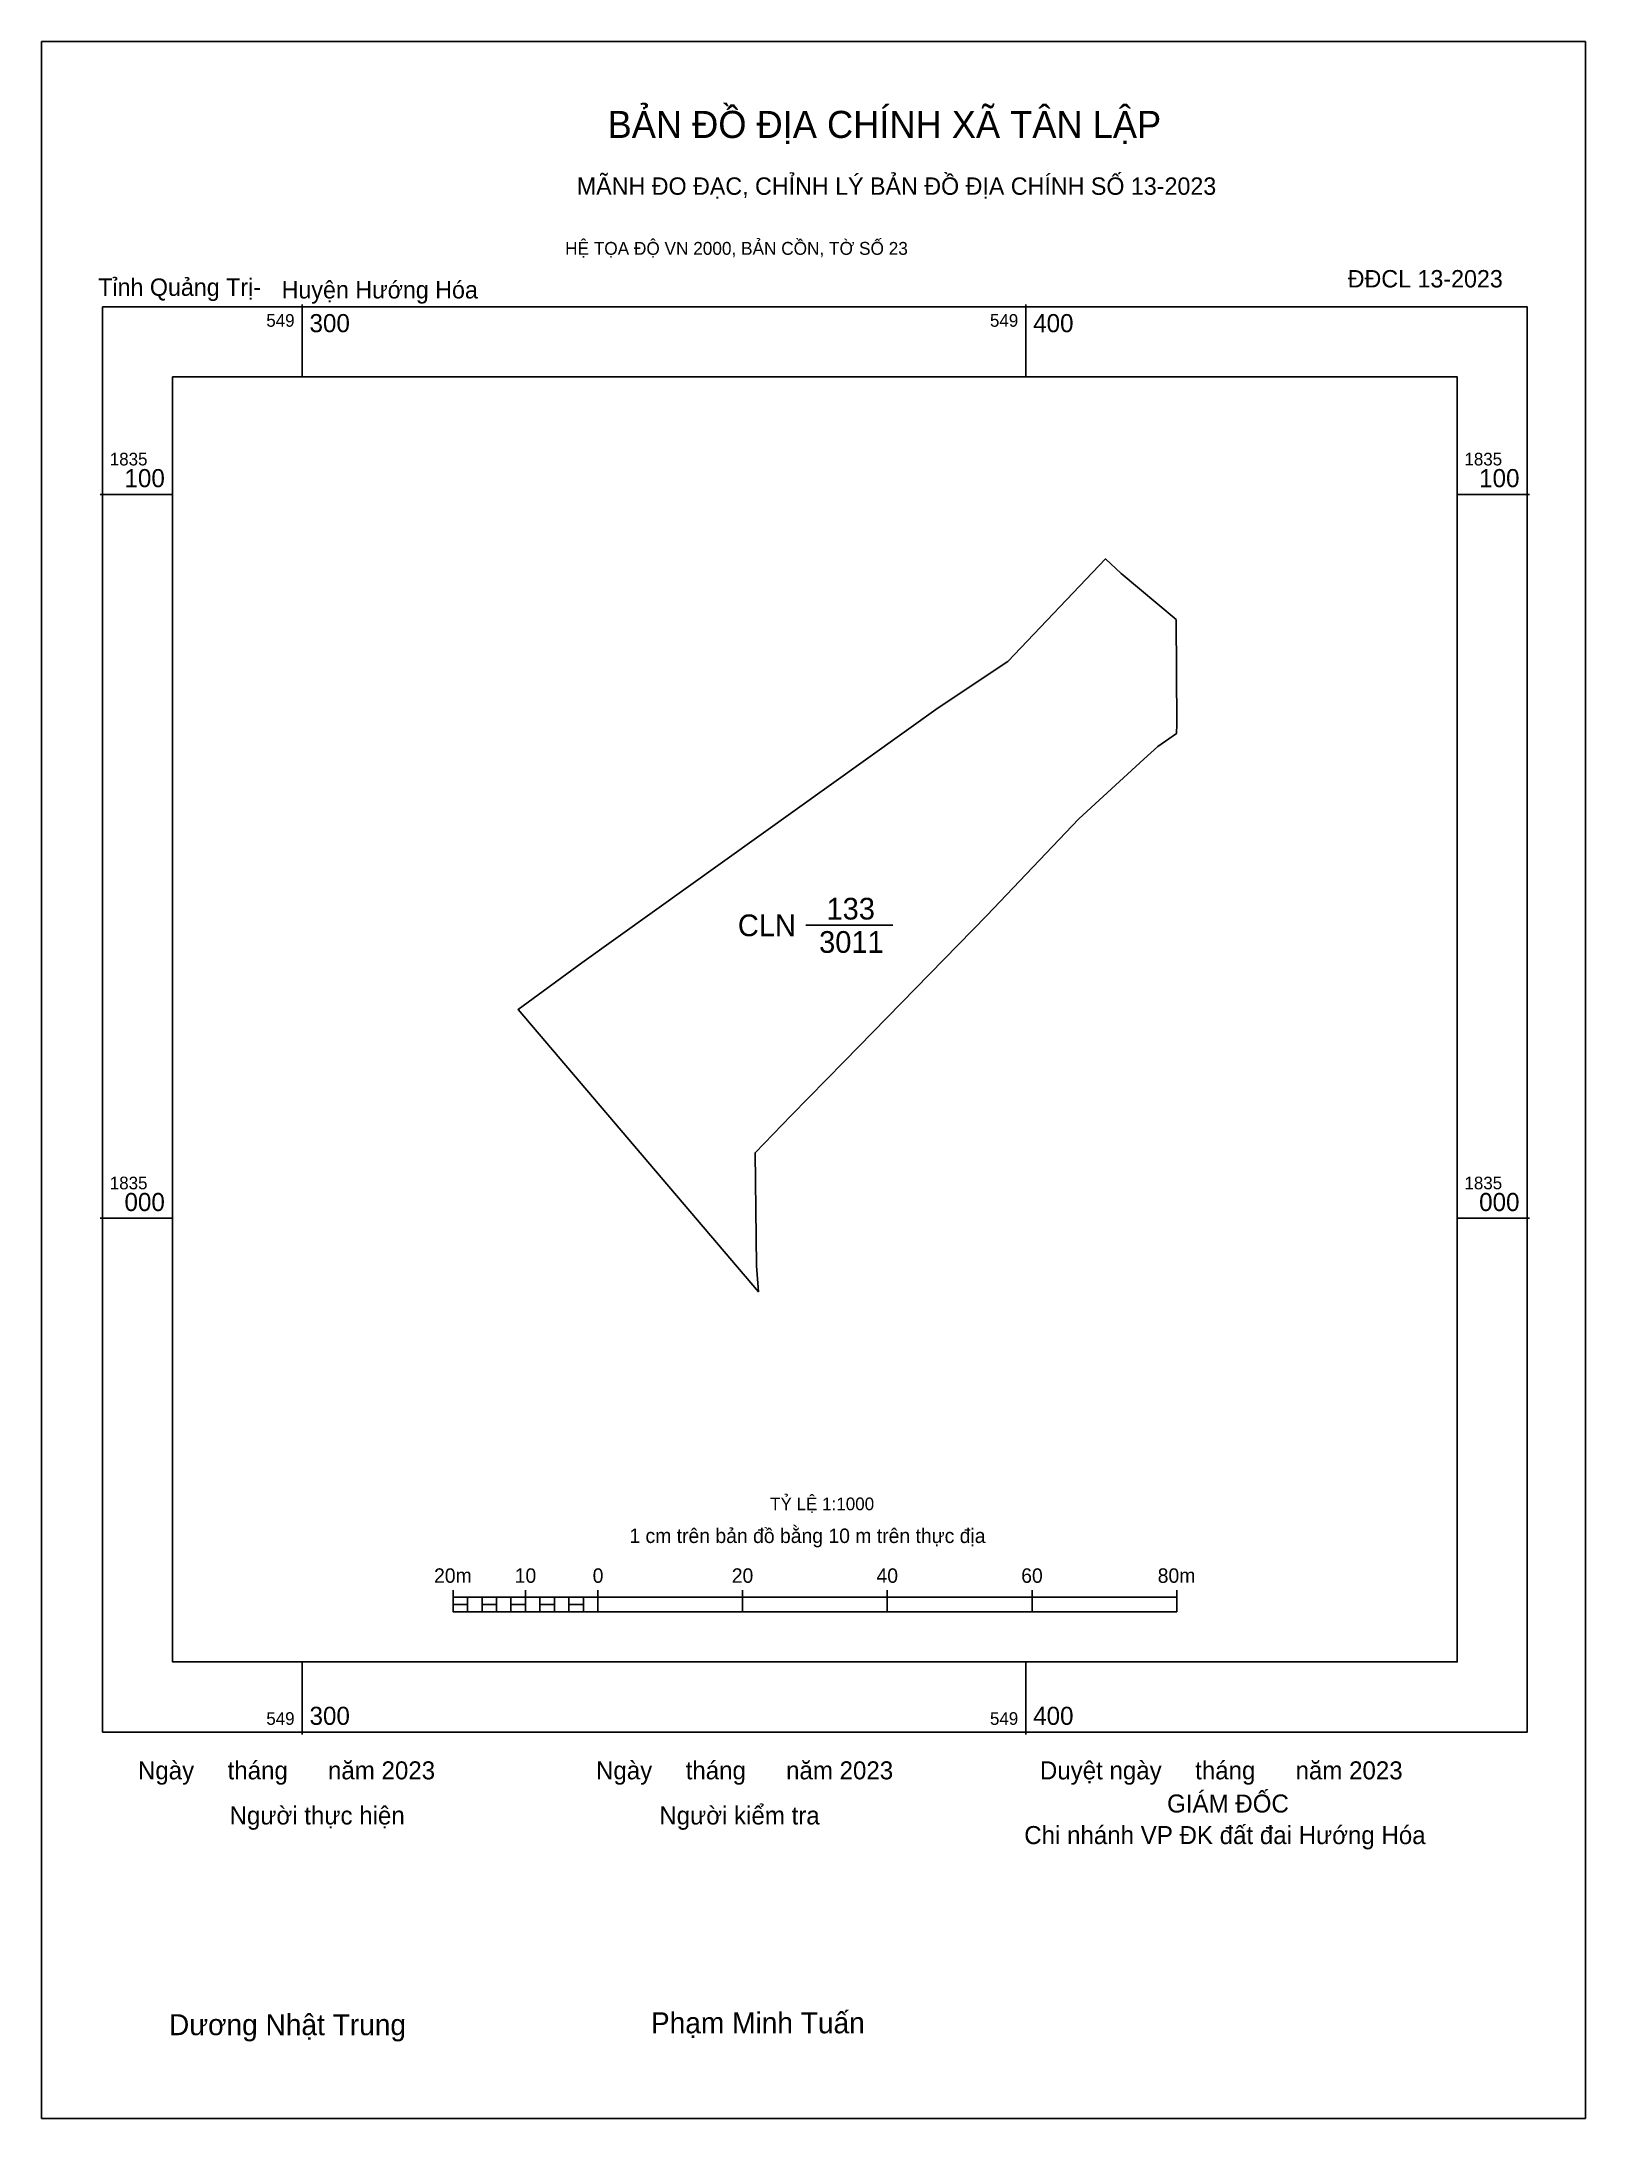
# Model space of a CAD drawing. Extents: x 549264 to 549477, y 1834876 to 1835163.
import ezdxf

# ---------------------------------------------------------------- set-up
doc = ezdxf.new("R2010")
doc.units = 0
for name, color, linetype in [('Level 10', 7, 'Continuous'), ('Level 13', 7, 'Continuous'), ('Level 15', 7, 'Continuous'), ('Level 27', 7, 'Continuous'), ('Level 6', 7, 'Continuous'), ('Level 62', 7, 'Continuous'), ('Level 63', 7, 'Continuous'), ('Level 9', 7, 'Continuous')]:
    doc.layers.add(name, color=color, linetype=linetype)

msp = doc.modelspace()

# ---------------------------------------------------------------- linework, layer by layer
at = {"layer": 'Level 10'}
msp.add_line((549369.58, 1835040.47), (549381.59, 1835040.47), dxfattribs=at)
msp.add_lwpolyline([(549420.86, 1835068.26), (549420.8, 1835066.97), (549418.23, 1835065.17), (549416.3, 1835063.41), (549407.31, 1835055.17), (549394.62, 1835041.84), (549374.88, 1835021.65), (549367.57, 1835014.18), (549362.57, 1835009.06), (549362.75, 1834993.43), (549363.05, 1834989.85), (549329.82, 1835028.82), (549338.61, 1835035.28), (549387.89, 1835070.51), (549397.51, 1835076.9), (549410.98, 1835091.1), (549413.14, 1835089.09), (549420.75, 1835082.71)], close=True, dxfattribs=at)
at = {"layer": 'Level 15'}
msp.add_lwpolyline([(549263.97, 1835162.56), (549477.32, 1835162.56), (549477.32, 1834875.65), (549263.97, 1834875.65)], close=True, dxfattribs=at)
at = {"layer": 'Level 27'}
for p, q in [((549410.98, 1835091.1), (549410.98, 1835091.1)), ((549420.8, 1835066.97), (549420.8, 1835066.96)), ((549329.82, 1835028.82), (549329.81, 1835028.82)), ((549363.05, 1834989.85), (549363.06, 1834989.84))]:
    msp.add_line(p, q, dxfattribs=at)
at = {"layer": 'Level 62'}
msp.add_lwpolyline([(549282.08, 1835116.22), (549459.6, 1835116.22), (549459.6, 1834938.71), (549282.08, 1834938.71)], close=True, dxfattribs=at)
at = {"layer": 'Level 63'}
for p, q in [((549300, 1835126.22), (549300, 1835116.22)), ((549400, 1835126.22), (549400, 1835116.22)), ((549272.08, 1835100), (549282.08, 1835100)), ((549459.6, 1835100), (549469.6, 1835100)), ((549272.08, 1835000), (549282.08, 1835000)), ((549459.6, 1835000), (549469.6, 1835000)), ((549320.84, 1834948.64), (549320.84, 1834945.64)), ((549320.84, 1834947.64), (549420.84, 1834947.64)), ((549322.84, 1834947.64), (549322.84, 1834945.64)), ((549324.84, 1834947.64), (549324.84, 1834945.64)), ((549326.84, 1834947.64), (549326.84, 1834945.64)), ((549328.84, 1834947.64), (549328.84, 1834945.64)), ((549330.84, 1834948.64), (549330.84, 1834945.64)), ((549330.84, 1834947.64), (549330.84, 1834945.64)), ((549332.84, 1834947.64), (549332.84, 1834945.64)), ((549334.84, 1834947.64), (549334.84, 1834945.64)), ((549336.84, 1834947.64), (549336.84, 1834945.64)), ((549338.84, 1834947.64), (549338.84, 1834945.64)), ((549340.84, 1834948.64), (549340.84, 1834945.64)), ((549340.84, 1834947.64), (549340.84, 1834945.64)), ((549360.84, 1834948.64), (549360.84, 1834945.64)), ((549380.84, 1834948.64), (549380.84, 1834945.64)), ((549400.84, 1834948.64), (549400.84, 1834945.64)), ((549420.84, 1834948.64), (549420.84, 1834945.64)), ((549320.84, 1834945.64), (549420.84, 1834945.64)), ((549300, 1834938.71), (549300, 1834928.71)), ((549400, 1834938.71), (549400, 1834928.71))]:
    msp.add_line(p, q, dxfattribs=at)
for points in [[(549272.4, 1835125.91), (549469.28, 1835125.91), (549469.28, 1834929.02), (549272.4, 1834929.02)], [(549320.84, 1834946.64), (549322.84, 1834946.64), (549322.84, 1834945.64), (549320.84, 1834945.64)], [(549320.84, 1834946.64), (549322.84, 1834946.64), (549322.84, 1834945.64), (549320.84, 1834945.64)], [(549324.84, 1834946.64), (549326.84, 1834946.64), (549326.84, 1834945.64), (549324.84, 1834945.64)], [(549328.84, 1834946.64), (549330.84, 1834946.64), (549330.84, 1834945.64), (549328.84, 1834945.64)], [(549332.84, 1834946.64), (549334.84, 1834946.64), (549334.84, 1834945.64), (549332.84, 1834945.64)], [(549336.84, 1834946.64), (549338.84, 1834946.64), (549338.84, 1834945.64), (549336.84, 1834945.64)]]:
    msp.add_lwpolyline(points, close=True, dxfattribs=at)

# ---------------------------------------------------------------- texts
at = {"layer": 'Level 13'}
for s, p in [('CLN', (549360.19, 1835038.97)), ('133', (549372.44, 1835041.27)), ('3011', (549371.42, 1835036.67))]:
    msp.add_text(s, height=3, dxfattribs=at).set_placement(p)
at = {"layer": 'Level 6'}
msp.add_text('TỶ LỆ 1:1000', height=1.7579, dxfattribs=at).set_placement((549364.65, 1834959.67))
at = {"layer": 'Level 63'}
for s, height, p in [('BẢN ĐỒ ĐỊA CHÍNH XÃ TÂN LẬP', 3.7437, (549342.19, 1835149.24)), ('MÃNH ĐO ĐẠC, CHỈNH LÝ BẢN ĐỒ ĐỊA CHÍNH SỐ 13-2023', 2.4022, (549337.94, 1835141.39)), ('HỆ TỌA ĐỘ VN 2000, BẢN CỒN, TỜ SỐ 23', 1.7782, (549336.32, 1835133.1)), ('549', 1.75, (549295.03, 1835123.16)), ('300', 2.5, (549301, 1835122.41)), ('549', 1.75, (549395.03, 1835123.16)), ('400', 2.5, (549401, 1835122.41)), ('1835', 1.75, (549273.4, 1835104)), ('1835', 1.75, (549460.6, 1835104)), ('100', 2.5, (549275.43, 1835101)), ('100', 2.5, (549462.63, 1835101)), ('D', 0.01, (549347.83, 1835007.7)), ('1835', 1.75, (549273.4, 1835004)), ('1835', 1.75, (549460.6, 1835004)), ('000', 2.5, (549275.43, 1835001)), ('000', 2.5, (549462.63, 1835001)), ('1 cm trên bản đồ bằng 10 m trên thực địa', 2, (549345.2, 1834955.14)), ('20m', 2, (549318.21, 1834949.64)), ('10', 2, (549329.35, 1834949.64)), ('0', 2, (549340.13, 1834949.64)), ('20', 2, (549359.35, 1834949.64)), ('40', 2, (549379.35, 1834949.64)), ('60', 2, (549399.35, 1834949.64)), ('80m', 2, (549418.21, 1834949.64)), ('549', 1.75, (549295.03, 1834930.02)), ('300', 2.5, (549301, 1834930.02)), ('549', 1.75, (549395.03, 1834930.02)), ('400', 2.5, (549401, 1834930.02)), ('Ngày     tháng      năm 2023', 2.4883, (549277.29, 1834922.49)), ('Ngày     tháng      năm 2023', 2.4883, (549340.59, 1834922.49)), ('Duyệt ngày     tháng      năm 2023', 2.4883, (549401.93, 1834922.49)), ('Người thực hiện', 2.4883, (549289.95, 1834916.26)), ('Người kiểm tra', 2.4883, (549349.34, 1834916.26)), ('GIÁM ĐỐC', 2.488, (549419.51, 1834917.91)), ('Chi nhánh VP ĐK đất đai Hướng Hóa', 2.4883, (549399.77, 1834913.55)), ('Dương Nhật Trung', 2.9024, (549281.58, 1834887.15)), ('Phạm Minh Tuấn', 2.9024, (549348.18, 1834887.41))]:
    msp.add_text(s, height=height, dxfattribs=at).set_placement(p)
at = {"layer": 'Level 9'}
for s, p in [('ĐĐCL 13-2023', (549444.47, 1835128.59)), ('Tỉnh Quảng Trị-', (549271.8, 1835127.43)), ('Huyện Hướng Hóa', (549297.15, 1835127.07))]:
    msp.add_text(s, height=2.4022, dxfattribs=at).set_placement(p)

doc.saveas('drawing.dxf')
